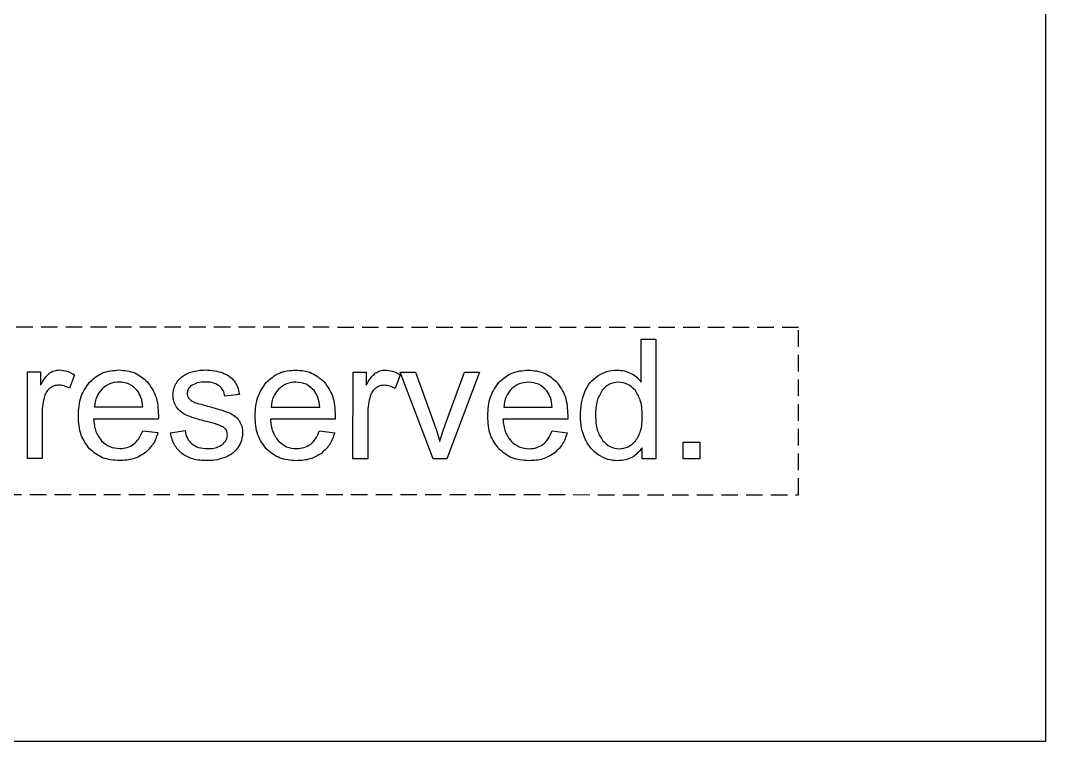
# Model space of a CAD drawing. Header units: millimetres. Extents: x -188 to 188, y -48 to 47.
# Drawn here: x 156.38 to 187.5, y -47.5 to -25.59 of the extents above; entities that cross this region are included whole.
import ezdxf

# ---------------------------------------------------------------- set-up
doc = ezdxf.new("R2010")
doc.units = ezdxf.units.MM
doc.linetypes.add('DASHED', pattern=[0.75, 0.5, -0.25])
doc.layers.get('0').update_dxf_attribs({"linetype": 'CONTINUOUS'})

msp = doc.modelspace()

# ---------------------------------------------------------------- linework, layer by layer
at = {"linetype": 'DASHED'}
for p, q in [((180, -34.917), (119.162, -34.897)), ((180, -40), (180, -34.917)), ((119.162, -39.98), (180, -40))]:
    msp.add_line(p, q, dxfattribs=at)
for p, q in [((175.221, -36.576), (175.222, -35.27)), ((175.222, -35.27), (175.666, -35.27)), ((175.666, -35.27), (175.665, -38.909)), ((156.585, -38.903), (156.586, -36.267)), ((156.586, -36.267), (156.988, -36.267)), ((156.988, -36.267), (156.988, -36.666)), ((158.018, -36.352), (157.864, -36.766)), ((166.473, -38.906), (166.474, -36.27)), ((166.474, -36.27), (166.876, -36.27)), ((166.876, -36.27), (166.876, -36.67)), ((167.906, -36.355), (167.752, -36.769)), ((168.903, -38.907), (167.902, -36.27)), ((167.902, -36.27), (168.373, -36.27)), ((168.373, -36.27), (168.939, -37.849)), ((169.274, -37.879), (169.86, -36.271)), ((170.319, -36.271), (169.32, -38.907)), ((169.86, -36.271), (170.319, -36.271)), ((163.022, -36.949), (162.585, -37.008)), ((158.621, -37.332), (160.093, -37.333)), ((163.989, -37.334), (165.461, -37.334)), ((171.051, -37.336), (172.523, -37.337)), ((157.032, -37.523), (157.032, -38.903)), ((166.921, -37.526), (166.92, -38.906)), ((160.562, -37.7), (158.596, -37.699)), ((165.93, -37.702), (163.964, -37.701)), ((172.992, -37.704), (171.026, -37.704)), ((160.087, -38.055), (160.549, -38.112)), ((160.931, -38.117), (161.373, -38.048)), ((165.456, -38.057), (165.918, -38.114)), ((172.518, -38.059), (172.979, -38.116)), ((175.25, -38.909), (175.25, -38.576)), ((176.494, -38.909), (176.494, -38.4)), ((176.494, -38.4), (177.003, -38.4)), ((177.003, -38.4), (177.002, -38.909)), ((157.032, -38.903), (156.585, -38.903)), ((166.92, -38.906), (166.473, -38.906)), ((169.32, -38.907), (168.903, -38.907)), ((175.665, -38.909), (175.25, -38.909)), ((177.002, -38.909), (176.494, -38.909))]:
    msp.add_line(p, q)
msp.add_lwpolyline([(-187.5, 47.5), (187.5, 47.5), (187.5, -47.5), (-187.5, -47.5)], close=True)
for points, knots in [([(156.988, -36.666), (157.032, -36.585), (157.109, -36.447), (157.224, -36.341), (157.272, -36.297)], [0, 0, 0, 0, 0.02757705, 0.04690531, 0.04690531, 0.04690531, 0.04690531]), ([(157.272, -36.297), (157.316, -36.271), (157.405, -36.219), (157.508, -36.211), (157.559, -36.207)], [0, 0, 0, 0, 0.01523545, 0.0303866, 0.0303866, 0.0303866, 0.0303866]), ([(157.559, -36.207), (157.636, -36.215), (157.799, -36.23), (157.943, -36.31), (158.018, -36.352)], [0, 0, 0, 0, 0.0230559, 0.04859584, 0.04859584, 0.04859584, 0.04859584]), ([(158.477, -36.575), (158.602, -36.468), (158.857, -36.249), (159.194, -36.222), (159.366, -36.208)], [0, 0, 0, 0, 0.04802893, 0.09839075, 0.09839075, 0.09839075, 0.09839075]), ([(159.366, -36.208), (159.533, -36.222), (159.86, -36.249), (160.108, -36.463), (160.229, -36.568)], [0, 0, 0, 0, 0.04886399, 0.09575951, 0.09575951, 0.09575951, 0.09575951]), ([(161.087, -36.642), (161.116, -36.594), (161.175, -36.498), (161.263, -36.427), (161.307, -36.392)], [0, 0, 0, 0, 0.01672227, 0.03346276, 0.03346276, 0.03346276, 0.03346276]), ([(161.307, -36.392), (161.347, -36.367), (161.436, -36.311), (161.536, -36.279), (161.591, -36.262)], [0, 0, 0, 0, 0.01421947, 0.03137806, 0.03137806, 0.03137806, 0.03137806]), ([(161.591, -36.262), (161.653, -36.247), (161.779, -36.215), (161.91, -36.211), (161.977, -36.209)], [0, 0, 0, 0, 0.01907142, 0.03906589, 0.03906589, 0.03906589, 0.03906589]), ([(161.977, -36.209), (162.075, -36.212), (162.26, -36.217), (162.438, -36.272), (162.522, -36.298)], [0, 0, 0, 0, 0.02921884, 0.05543796, 0.05543796, 0.05543796, 0.05543796]), ([(162.522, -36.298), (162.593, -36.329), (162.726, -36.385), (162.823, -36.491), (162.868, -36.54)], [0, 0, 0, 0, 0.02293785, 0.04268651, 0.04268651, 0.04268651, 0.04268651]), ([(163.846, -36.577), (163.97, -36.47), (164.226, -36.25), (164.562, -36.223), (164.734, -36.21)], [0, 0, 0, 0, 0.04802932, 0.09839091, 0.09839091, 0.09839091, 0.09839091]), ([(164.734, -36.21), (164.901, -36.224), (165.229, -36.251), (165.477, -36.465), (165.598, -36.57)], [0, 0, 0, 0, 0.04886399, 0.09575951, 0.09575951, 0.09575951, 0.09575951]), ([(166.876, -36.67), (166.921, -36.588), (166.997, -36.45), (167.113, -36.344), (167.161, -36.3)], [0, 0, 0, 0, 0.02757718, 0.04690527, 0.04690527, 0.04690527, 0.04690527]), ([(167.161, -36.3), (167.205, -36.274), (167.294, -36.222), (167.396, -36.214), (167.447, -36.211)], [0, 0, 0, 0, 0.01523545, 0.0303866, 0.0303866, 0.0303866, 0.0303866]), ([(167.447, -36.211), (167.525, -36.218), (167.688, -36.233), (167.831, -36.313), (167.906, -36.355)], [0, 0, 0, 0, 0.0230559, 0.04859562, 0.04859562, 0.04859562, 0.04859562]), ([(170.907, -36.579), (171.032, -36.472), (171.288, -36.253), (171.624, -36.226), (171.796, -36.212)], [0, 0, 0, 0, 0.04802893, 0.09839099, 0.09839099, 0.09839099, 0.09839099]), ([(171.796, -36.212), (171.963, -36.226), (172.29, -36.253), (172.538, -36.467), (172.66, -36.572)], [0, 0, 0, 0, 0.04886399, 0.09575951, 0.09575951, 0.09575951, 0.09575951]), ([(173.511, -36.877), (173.559, -36.776), (173.653, -36.582), (173.823, -36.449), (173.906, -36.384)], [0, 0, 0, 0, 0.03280737, 0.06388784, 0.06388784, 0.06388784, 0.06388784]), ([(173.906, -36.384), (173.996, -36.334), (174.18, -36.233), (174.389, -36.22), (174.494, -36.213)], [0, 0, 0, 0, 0.03067992, 0.06193797, 0.06193797, 0.06193797, 0.06193797]), ([(174.494, -36.213), (174.57, -36.217), (174.718, -36.224), (174.853, -36.284), (174.918, -36.314)], [0, 0, 0, 0, 0.02266507, 0.04396262, 0.04396262, 0.04396262, 0.04396262]), ([(174.918, -36.314), (174.977, -36.349), (175.093, -36.419), (175.179, -36.524), (175.221, -36.576)], [0, 0, 0, 0, 0.02046499, 0.04029392, 0.04029392, 0.04029392, 0.04029392]), ([(157.536, -36.669), (157.489, -36.673), (157.394, -36.68), (157.313, -36.731), (157.273, -36.757)], [0, 0, 0, 0, 0.01407327, 0.02813354, 0.02813354, 0.02813354, 0.02813354]), ([(157.864, -36.766), (157.81, -36.738), (157.708, -36.683), (157.592, -36.674), (157.536, -36.669)], [0, 0, 0, 0, 0.01791843, 0.03447796, 0.03447796, 0.03447796, 0.03447796]), ([(158.134, -37.608), (158.143, -37.404), (158.161, -37.026), (158.377, -36.717), (158.477, -36.575)], [0, 0, 0, 0, 0.059691, 0.1107982, 0.1107982, 0.1107982, 0.1107982]), ([(159.371, -36.575), (159.272, -36.583), (159.079, -36.599), (158.928, -36.721), (158.853, -36.781)], [0, 0, 0, 0, 0.02879139, 0.05685286, 0.05685286, 0.05685286, 0.05685286]), ([(159.924, -36.834), (159.847, -36.758), (159.693, -36.607), (159.478, -36.586), (159.371, -36.575)], [0, 0, 0, 0, 0.03123426, 0.06274216, 0.06274216, 0.06274216, 0.06274216]), ([(160.229, -36.568), (160.327, -36.708), (160.538, -37.011), (160.555, -37.381), (160.564, -37.581)], [0, 0, 0, 0, 0.0500754, 0.1086344, 0.1086344, 0.1086344, 0.1086344]), ([(161.006, -36.968), (161.009, -36.911), (161.016, -36.797), (161.063, -36.693), (161.087, -36.642)], [0, 0, 0, 0, 0.01709064, 0.03388632, 0.03388632, 0.03388632, 0.03388632]), ([(161.57, -36.678), (161.531, -36.712), (161.459, -36.776), (161.445, -36.871), (161.438, -36.916)], [0, 0, 0, 0, 0.01481048, 0.0280095, 0.0280095, 0.0280095, 0.0280095]), ([(162.009, -36.576), (161.919, -36.577), (161.764, -36.578), (161.627, -36.648), (161.57, -36.678)], [0, 0, 0, 0, 0.02649439, 0.04564226, 0.04564226, 0.04564226, 0.04564226]), ([(162.412, -36.691), (162.356, -36.657), (162.233, -36.584), (162.088, -36.579), (162.009, -36.576)], [0, 0, 0, 0, 0.01923125, 0.04252103, 0.04252103, 0.04252103, 0.04252103]), ([(162.585, -37.008), (162.571, -36.945), (162.544, -36.822), (162.455, -36.733), (162.412, -36.691)], [0, 0, 0, 0, 0.01902539, 0.0368422, 0.0368422, 0.0368422, 0.0368422]), ([(162.868, -36.54), (162.903, -36.599), (162.978, -36.725), (163.006, -36.87), (163.022, -36.949)], [0, 0, 0, 0, 0.02017982, 0.04392937, 0.04392937, 0.04392937, 0.04392937]), ([(163.503, -37.609), (163.512, -37.406), (163.53, -37.028), (163.746, -36.719), (163.846, -36.577)], [0, 0, 0, 0, 0.059691, 0.1107981, 0.1107981, 0.1107981, 0.1107981]), ([(164.739, -36.577), (164.641, -36.585), (164.448, -36.601), (164.296, -36.723), (164.222, -36.783)], [0, 0, 0, 0, 0.02879092, 0.05685239, 0.05685239, 0.05685239, 0.05685239]), ([(165.293, -36.835), (165.216, -36.76), (165.062, -36.609), (164.847, -36.588), (164.739, -36.577)], [0, 0, 0, 0, 0.03123464, 0.06274253, 0.06274253, 0.06274253, 0.06274253]), ([(165.598, -36.57), (165.696, -36.71), (165.907, -37.012), (165.924, -37.383), (165.933, -37.583)], [0, 0, 0, 0, 0.0500754, 0.1086344, 0.1086344, 0.1086344, 0.1086344]), ([(167.425, -36.672), (167.377, -36.676), (167.282, -36.683), (167.202, -36.735), (167.162, -36.76)], [0, 0, 0, 0, 0.0140728, 0.02813328, 0.02813328, 0.02813328, 0.02813328]), ([(167.752, -36.769), (167.699, -36.741), (167.596, -36.687), (167.48, -36.677), (167.425, -36.672)], [0, 0, 0, 0, 0.01791887, 0.0344784, 0.0344784, 0.0344784, 0.0344784]), ([(170.564, -37.612), (170.574, -37.408), (170.591, -37.03), (170.807, -36.721), (170.907, -36.579)], [0, 0, 0, 0, 0.059691, 0.1107981, 0.1107981, 0.1107981, 0.1107981]), ([(171.801, -36.579), (171.703, -36.587), (171.509, -36.603), (171.358, -36.725), (171.283, -36.785)], [0, 0, 0, 0, 0.02879139, 0.05685286, 0.05685286, 0.05685286, 0.05685286]), ([(172.354, -36.838), (172.278, -36.762), (172.124, -36.611), (171.909, -36.59), (171.801, -36.579)], [0, 0, 0, 0, 0.03123426, 0.06274216, 0.06274216, 0.06274216, 0.06274216]), ([(172.66, -36.572), (172.757, -36.712), (172.969, -37.015), (172.985, -37.385), (172.994, -37.585)], [0, 0, 0, 0, 0.0500754, 0.1086344, 0.1086344, 0.1086344, 0.1086344]), ([(174.536, -36.583), (174.44, -36.593), (174.246, -36.615), (174.108, -36.755), (174.038, -36.826)], [0, 0, 0, 0, 0.02800249, 0.05691589, 0.05691589, 0.05691589, 0.05691589]), ([(175.05, -36.836), (174.977, -36.762), (174.835, -36.618), (174.634, -36.594), (174.536, -36.583)], [0, 0, 0, 0, 0.03003363, 0.05884695, 0.05884695, 0.05884695, 0.05884695]), ([(157.107, -37.002), (157.085, -37.084), (157.04, -37.255), (157.035, -37.432), (157.032, -37.523)], [0, 0, 0, 0, 0.02556248, 0.05280498, 0.05280498, 0.05280498, 0.05280498]), ([(157.273, -36.757), (157.237, -36.79), (157.162, -36.858), (157.125, -36.953), (157.107, -37.002)], [0, 0, 0, 0, 0.01450633, 0.02993838, 0.02993838, 0.02993838, 0.02993838]), ([(158.853, -36.781), (158.791, -36.858), (158.66, -37.019), (158.634, -37.225), (158.621, -37.332)], [0, 0, 0, 0, 0.02906868, 0.06085688, 0.06085688, 0.06085688, 0.06085688]), ([(160.093, -37.333), (160.081, -37.233), (160.061, -37.054), (159.966, -36.901), (159.924, -36.834)], [0, 0, 0, 0, 0.02965706, 0.05325527, 0.05325527, 0.05325527, 0.05325527]), ([(161.104, -37.322), (161.075, -37.267), (161.018, -37.156), (161.01, -37.031), (161.006, -36.968)], [0, 0, 0, 0, 0.018382, 0.03706605, 0.03706605, 0.03706605, 0.03706605]), ([(161.438, -36.916), (161.44, -36.944), (161.445, -37.001), (161.477, -37.049), (161.493, -37.072)], [0, 0, 0, 0, 0.0083651, 0.01680904, 0.01680904, 0.01680904, 0.01680904]), ([(164.222, -36.783), (164.159, -36.86), (164.029, -37.021), (164.003, -37.226), (163.989, -37.334)], [0, 0, 0, 0, 0.02906868, 0.06085688, 0.06085688, 0.06085688, 0.06085688]), ([(165.461, -37.334), (165.45, -37.235), (165.43, -37.055), (165.335, -36.903), (165.293, -36.835)], [0, 0, 0, 0, 0.02965706, 0.05325527, 0.05325527, 0.05325527, 0.05325527]), ([(166.995, -37.005), (166.974, -37.087), (166.929, -37.258), (166.923, -37.435), (166.921, -37.526)], [0, 0, 0, 0, 0.02556248, 0.05280498, 0.05280498, 0.05280498, 0.05280498]), ([(167.162, -36.76), (167.125, -36.793), (167.05, -36.861), (167.014, -36.956), (166.995, -37.005)], [0, 0, 0, 0, 0.01450617, 0.02993822, 0.02993822, 0.02993822, 0.02993822]), ([(171.283, -36.785), (171.221, -36.862), (171.091, -37.023), (171.065, -37.229), (171.051, -37.336)], [0, 0, 0, 0, 0.02906868, 0.06085688, 0.06085688, 0.06085688, 0.06085688]), ([(172.523, -37.337), (172.512, -37.237), (172.491, -37.058), (172.396, -36.905), (172.354, -36.838)], [0, 0, 0, 0, 0.02965706, 0.05325527, 0.05325527, 0.05325527, 0.05325527]), ([(173.379, -37.593), (173.384, -37.466), (173.393, -37.221), (173.472, -36.989), (173.511, -36.877)], [0, 0, 0, 0, 0.03777803, 0.07315521, 0.07315521, 0.07315521, 0.07315521]), ([(174.038, -36.826), (173.98, -36.928), (173.846, -37.164), (173.841, -37.438), (173.838, -37.593)], [0, 0, 0, 0, 0.03473519, 0.08036953, 0.08036953, 0.08036953, 0.08036953]), ([(175.258, -37.63), (175.255, -37.47), (175.25, -37.187), (175.11, -36.942), (175.05, -36.836)], [0, 0, 0, 0, 0.0472001, 0.0832802, 0.0832802, 0.0832802, 0.0832802]), ([(161.392, -37.573), (161.333, -37.54), (161.219, -37.478), (161.141, -37.373), (161.104, -37.322)], [0, 0, 0, 0, 0.01987977, 0.03859085, 0.03859085, 0.03859085, 0.03859085]), ([(161.493, -37.072), (161.515, -37.096), (161.563, -37.147), (161.628, -37.176), (161.664, -37.192)], [0, 0, 0, 0, 0.00961407, 0.02105019, 0.02105019, 0.02105019, 0.02105019]), ([(161.664, -37.192), (161.708, -37.206), (161.838, -37.247), (161.971, -37.282), (162.058, -37.306)], [0, 0, 0, 0, 0.01383694, 0.04108708, 0.04108708, 0.04108708, 0.04108708]), ([(162.058, -37.306), (162.193, -37.342), (162.417, -37.401), (162.634, -37.482), (162.72, -37.513)], [0, 0, 0, 0, 0.04185514, 0.06935172, 0.06935172, 0.06935172, 0.06935172]), ([(158.473, -38.607), (158.374, -38.469), (158.161, -38.172), (158.143, -37.805), (158.134, -37.608)], [0, 0, 0, 0, 0.0497618, 0.1075054, 0.1075054, 0.1075054, 0.1075054]), ([(160.564, -37.581), (160.564, -37.598), (160.564, -37.637), (160.562, -37.677), (160.562, -37.7)], [0, 0, 0, 0, 0.00496457, 0.0119169, 0.0119169, 0.0119169, 0.0119169]), ([(162.073, -37.787), (161.933, -37.752), (161.702, -37.694), (161.48, -37.607), (161.392, -37.573)], [0, 0, 0, 0, 0.04318545, 0.0714986, 0.0714986, 0.0714986, 0.0714986]), ([(162.72, -37.513), (162.778, -37.543), (162.893, -37.6), (162.974, -37.7), (163.014, -37.748)], [0, 0, 0, 0, 0.01943247, 0.03800276, 0.03800276, 0.03800276, 0.03800276]), ([(163.841, -38.608), (163.743, -38.471), (163.53, -38.173), (163.512, -37.806), (163.503, -37.609)], [0, 0, 0, 0, 0.0497617, 0.1075053, 0.1075053, 0.1075053, 0.1075053]), ([(165.933, -37.583), (165.933, -37.599), (165.932, -37.639), (165.931, -37.679), (165.93, -37.702)], [0, 0, 0, 0, 0.00496456, 0.0119169, 0.0119169, 0.0119169, 0.0119169]), ([(170.903, -38.611), (170.804, -38.473), (170.591, -38.176), (170.574, -37.809), (170.564, -37.612)], [0, 0, 0, 0, 0.0497619, 0.1075055, 0.1075055, 0.1075055, 0.1075055]), ([(172.994, -37.585), (172.994, -37.602), (172.994, -37.641), (172.993, -37.681), (172.992, -37.704)], [0, 0, 0, 0, 0.00496457, 0.0119169, 0.0119169, 0.0119169, 0.0119169]), ([(173.524, -38.309), (173.482, -38.198), (173.393, -37.968), (173.384, -37.721), (173.379, -37.593)], [0, 0, 0, 0, 0.03520384, 0.07350731, 0.07350731, 0.07350731, 0.07350731]), ([(173.838, -37.593), (173.842, -37.744), (173.849, -38.016), (173.989, -38.248), (174.051, -38.35)], [0, 0, 0, 0, 0.04456384, 0.07986359, 0.07986359, 0.07986359, 0.07986359]), ([(175.053, -38.361), (175.113, -38.263), (175.248, -38.04), (175.254, -37.777), (175.258, -37.63)], [0, 0, 0, 0, 0.03392571, 0.07707749, 0.07707749, 0.07707749, 0.07707749]), ([(158.596, -37.699), (158.609, -37.832), (158.632, -38.076), (158.776, -38.274), (158.841, -38.365)], [0, 0, 0, 0, 0.03905267, 0.07205401, 0.07205401, 0.07205401, 0.07205401]), ([(162.53, -37.939), (162.477, -37.915), (162.33, -37.849), (162.173, -37.812), (162.073, -37.787)], [0, 0, 0, 0, 0.01737991, 0.04820087, 0.04820087, 0.04820087, 0.04820087]), ([(162.661, -38.177), (162.655, -38.129), (162.644, -38.032), (162.568, -37.97), (162.53, -37.939)], [0, 0, 0, 0, 0.0139214, 0.02818486, 0.02818486, 0.02818486, 0.02818486]), ([(163.014, -37.748), (163.045, -37.804), (163.111, -37.923), (163.117, -38.059), (163.12, -38.13)], [0, 0, 0, 0, 0.01901702, 0.0401597, 0.0401597, 0.0401597, 0.0401597]), ([(163.964, -37.701), (163.977, -37.834), (164.001, -38.078), (164.144, -38.276), (164.21, -38.367)], [0, 0, 0, 0, 0.03905271, 0.07205381, 0.07205381, 0.07205381, 0.07205381]), ([(168.939, -37.849), (168.969, -37.936), (169.03, -38.111), (169.081, -38.29), (169.107, -38.38)], [0, 0, 0, 0, 0.02751117, 0.05574287, 0.05574287, 0.05574287, 0.05574287]), ([(169.107, -38.38), (169.13, -38.304), (169.181, -38.135), (169.241, -37.969), (169.274, -37.879)], [0, 0, 0, 0, 0.02404281, 0.05283206, 0.05283206, 0.05283206, 0.05283206]), ([(171.026, -37.704), (171.039, -37.836), (171.063, -38.08), (171.206, -38.278), (171.272, -38.369)], [0, 0, 0, 0, 0.03905271, 0.07205381, 0.07205381, 0.07205381, 0.07205381]), ([(159.812, -38.467), (159.868, -38.414), (159.991, -38.298), (160.053, -38.14), (160.087, -38.055)], [0, 0, 0, 0, 0.02287525, 0.05009953, 0.05009953, 0.05009953, 0.05009953]), ([(160.549, -38.112), (160.507, -38.238), (160.424, -38.482), (160.235, -38.656), (160.144, -38.74)], [0, 0, 0, 0, 0.03915901, 0.07577969, 0.07577969, 0.07577969, 0.07577969]), ([(161.275, -38.75), (161.193, -38.667), (161.018, -38.489), (160.961, -38.246), (160.931, -38.117)], [0, 0, 0, 0, 0.03447741, 0.07328111, 0.07328111, 0.07328111, 0.07328111]), ([(161.373, -38.048), (161.389, -38.13), (161.42, -38.285), (161.529, -38.401), (161.58, -38.455)], [0, 0, 0, 0, 0.02449025, 0.04650814, 0.04650814, 0.04650814, 0.04650814]), ([(162.512, -38.471), (162.556, -38.429), (162.639, -38.348), (162.654, -38.233), (162.661, -38.177)], [0, 0, 0, 0, 0.01761455, 0.03383978, 0.03383978, 0.03383978, 0.03383978]), ([(163.12, -38.13), (163.115, -38.204), (163.103, -38.354), (163.028, -38.485), (162.99, -38.551)], [0, 0, 0, 0, 0.02193046, 0.04453641, 0.04453641, 0.04453641, 0.04453641]), ([(165.18, -38.469), (165.237, -38.416), (165.36, -38.3), (165.422, -38.142), (165.456, -38.057)], [0, 0, 0, 0, 0.02287525, 0.05009953, 0.05009953, 0.05009953, 0.05009953]), ([(165.918, -38.114), (165.875, -38.24), (165.793, -38.484), (165.604, -38.658), (165.513, -38.742)], [0, 0, 0, 0, 0.03915882, 0.07577982, 0.07577982, 0.07577982, 0.07577982]), ([(172.242, -38.471), (172.298, -38.418), (172.421, -38.302), (172.484, -38.144), (172.518, -38.059)], [0, 0, 0, 0, 0.02287525, 0.05009953, 0.05009953, 0.05009953, 0.05009953]), ([(172.979, -38.116), (172.937, -38.242), (172.855, -38.486), (172.666, -38.66), (172.574, -38.744)], [0, 0, 0, 0, 0.03915901, 0.07577969, 0.07577969, 0.07577969, 0.07577969]), ([(158.841, -38.365), (158.92, -38.432), (159.079, -38.568), (159.287, -38.586), (159.392, -38.596)], [0, 0, 0, 0, 0.03026212, 0.06108841, 0.06108841, 0.06108841, 0.06108841]), ([(159.392, -38.596), (159.47, -38.591), (159.621, -38.582), (159.749, -38.504), (159.812, -38.467)], [0, 0, 0, 0, 0.02300072, 0.04447981, 0.04447981, 0.04447981, 0.04447981]), ([(161.58, -38.455), (161.646, -38.496), (161.791, -38.587), (161.962, -38.593), (162.055, -38.597)], [0, 0, 0, 0, 0.02298025, 0.05035794, 0.05035794, 0.05035794, 0.05035794]), ([(162.055, -38.597), (162.147, -38.595), (162.311, -38.591), (162.451, -38.508), (162.512, -38.471)], [0, 0, 0, 0, 0.02698889, 0.04806531, 0.04806531, 0.04806531, 0.04806531]), ([(162.99, -38.551), (162.94, -38.614), (162.838, -38.743), (162.69, -38.818), (162.614, -38.856)], [0, 0, 0, 0, 0.02365449, 0.04895574, 0.04895574, 0.04895574, 0.04895574]), ([(164.21, -38.367), (164.289, -38.434), (164.447, -38.57), (164.656, -38.588), (164.761, -38.598)], [0, 0, 0, 0, 0.03026212, 0.06108865, 0.06108865, 0.06108865, 0.06108865]), ([(164.761, -38.598), (164.839, -38.593), (164.989, -38.584), (165.118, -38.506), (165.18, -38.469)], [0, 0, 0, 0, 0.02300072, 0.04447981, 0.04447981, 0.04447981, 0.04447981]), ([(171.272, -38.369), (171.35, -38.436), (171.509, -38.572), (171.717, -38.591), (171.822, -38.6)], [0, 0, 0, 0, 0.03026251, 0.06108857, 0.06108857, 0.06108857, 0.06108857]), ([(171.822, -38.6), (171.9, -38.595), (172.051, -38.586), (172.18, -38.508), (172.242, -38.471)], [0, 0, 0, 0, 0.02300072, 0.04447981, 0.04447981, 0.04447981, 0.04447981]), ([(173.933, -38.794), (173.85, -38.729), (173.679, -38.597), (173.576, -38.406), (173.524, -38.309)], [0, 0, 0, 0, 0.03136235, 0.06413179, 0.06413179, 0.06413179, 0.06413179]), ([(174.051, -38.35), (174.124, -38.423), (174.264, -38.564), (174.46, -38.589), (174.555, -38.601)], [0, 0, 0, 0, 0.02991628, 0.05774788, 0.05774788, 0.05774788, 0.05774788]), ([(175.25, -38.576), (175.156, -38.69), (174.964, -38.922), (174.665, -38.953), (174.513, -38.968)], [0, 0, 0, 0, 0.04270682, 0.08657026, 0.08657026, 0.08657026, 0.08657026]), ([(174.555, -38.601), (174.65, -38.59), (174.843, -38.568), (174.982, -38.431), (175.053, -38.361)], [0, 0, 0, 0, 0.02773979, 0.05667217, 0.05667217, 0.05667217, 0.05667217]), ([(159.39, -38.963), (159.21, -38.951), (158.866, -38.928), (158.6, -38.711), (158.473, -38.607)], [0, 0, 0, 0, 0.0526037, 0.1005945, 0.1005945, 0.1005945, 0.1005945]), ([(160.144, -38.74), (160.035, -38.805), (159.803, -38.943), (159.533, -38.956), (159.39, -38.963)], [0, 0, 0, 0, 0.03757432, 0.07976845, 0.07976845, 0.07976845, 0.07976845]), ([(162.058, -38.964), (161.903, -38.96), (161.624, -38.952), (161.382, -38.812), (161.275, -38.75)], [0, 0, 0, 0, 0.04558058, 0.08229712, 0.08229712, 0.08229712, 0.08229712]), ([(162.614, -38.856), (162.527, -38.888), (162.348, -38.953), (162.157, -38.96), (162.058, -38.964)], [0, 0, 0, 0, 0.02740905, 0.05694587, 0.05694587, 0.05694587, 0.05694587]), ([(164.758, -38.965), (164.578, -38.953), (164.234, -38.93), (163.968, -38.712), (163.841, -38.608)], [0, 0, 0, 0, 0.0526037, 0.1005947, 0.1005947, 0.1005947, 0.1005947]), ([(165.513, -38.742), (165.404, -38.807), (165.172, -38.945), (164.901, -38.958), (164.758, -38.965)], [0, 0, 0, 0, 0.03757432, 0.07976845, 0.07976845, 0.07976845, 0.07976845]), ([(171.82, -38.967), (171.64, -38.955), (171.296, -38.932), (171.03, -38.715), (170.903, -38.611)], [0, 0, 0, 0, 0.0526037, 0.1005943, 0.1005943, 0.1005943, 0.1005943]), ([(172.574, -38.744), (172.465, -38.809), (172.233, -38.947), (171.963, -38.96), (171.82, -38.967)], [0, 0, 0, 0, 0.03757432, 0.07976845, 0.07976845, 0.07976845, 0.07976845]), ([(174.513, -38.968), (174.41, -38.961), (174.204, -38.946), (174.024, -38.845), (173.933, -38.794)], [0, 0, 0, 0, 0.03056081, 0.06117839, 0.06117839, 0.06117839, 0.06117839])]:
    msp.add_open_spline(points, degree=3, knots=knots)

doc.saveas('drawing.dxf')
